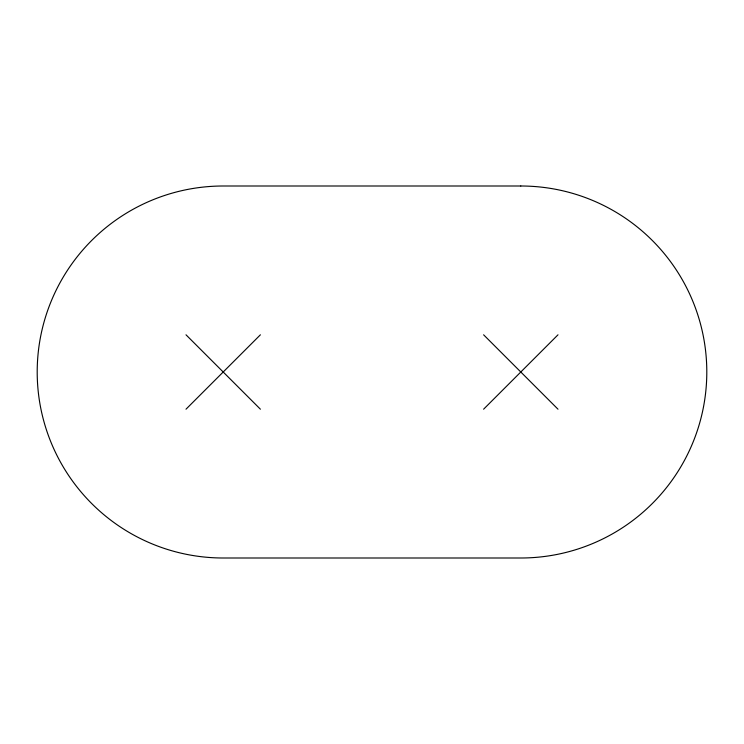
<?xml version="1.0" encoding="UTF-8"?>
<svg xmlns="http://www.w3.org/2000/svg" width="744" height="744" viewBox="0 0 744 744"><rect width="100%" height="100%" fill="white"/><g stroke="black" fill="none" stroke-linecap="round" stroke-linejoin="round"><path stroke-width="1.12" d="M186 409.2L260.4 334.8M483.6 409.2L558 334.8M483.6 334.8L558 409.2M186 334.8L260.4 409.2M520.8 186L223.2 186A186 186 0 0 0 37.2 372A186 186 0 0 0 223.2 558L520.8 558A186 186 0 0 0 706.8 372A186 186 0 0 0 520.8 186"/></g></svg>
